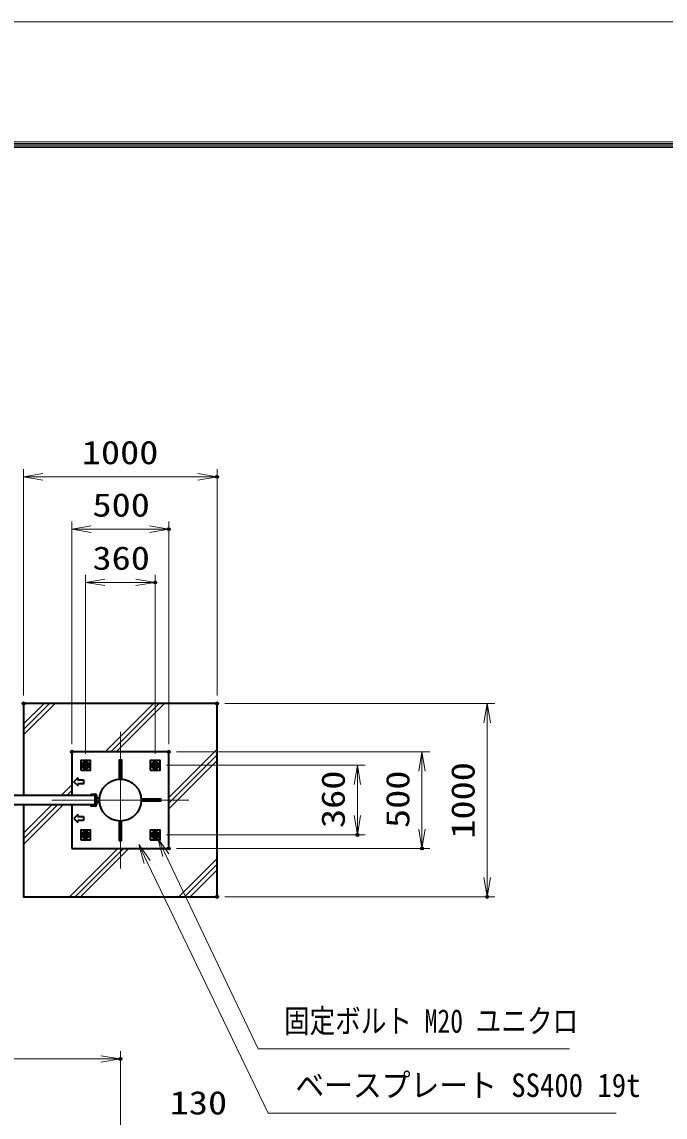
# Model space of a CAD drawing. Units: millimetres at full size. Extents: x -11880 to 11880, y -8400 to 8400.
# Drawn here: x 3367 to 6692, y 2740 to 8400 of the extents above; entities that cross this region are included whole.
import ezdxf
from ezdxf.enums import TextEntityAlignment as Align

# ---------------------------------------------------------------- set-up
doc = ezdxf.new("R2010")
doc.units = ezdxf.units.MM
doc.header["$LTSCALE"] = 30
doc.header["$PDMODE"] = 32
doc.header["$PDSIZE"] = 15
for name, pattern in [('DASHED', [7.5, 6, -1.5]), ('USER1', [18, 12, -1.5, 3, -1.5]), ('USER2', [9, 6, -0.75, 1.5, -0.75])]:
    doc.linetypes.add(name, pattern=pattern)
for name, color, linetype, lineweight in [('0-0_D-TTL', 7, 'Continuous', 18), ('0-1_外形線', 7, 'Continuous', 35), ('0-2_軸線', 200, 'USER1', 15), ('0-3_細線', 2, 'Continuous', 35), ('0-4_寸法線', 4, 'Continuous', 18), ('0-5_0', 7, 'Continuous', 18), ('0-7_隠れ線', 140, 'DASHED', 18), ('0-A_AM_0N', 7, 'Continuous', 50), ('0-B_AM_7N', 6, 'USER2', 18), ('1-2_AM_4N', 4, 'Continuous', 25), ('1-6_ハッチング', 253, 'Continuous', 13)]:
    doc.layers.add(name, color=color, linetype=linetype, lineweight=lineweight)
doc.layers.add('0-6_Defpoints', color=7, linetype='Continuous')
doc.styles.add('ＭＳ ゴシック', font='')
doc.styles.get('ＭＳ ゴシック').set_extended_font_data('MS Gothic')

# ---------------------------------------------------------------- blocks, each defined once
blk = doc.blocks.new('U50')
at = {"layer": '0-A_AM_0N'}
blk.add_lwpolyline([(28620495, 86407472.7), (28620945, 86407212.9), (28621395, 86407472.7), (28621395, 86407992.4), (28620945, 86408252.2), (28620495, 86407992.4)], close=True, dxfattribs=at)
for radius in [450, 259.4]:
    blk.add_circle((28620945, 86407732.5), radius, dxfattribs=at)
at = {"layer": '0-B_AM_7N'}
for p, q in [((28620373.4, 86407732.5), (28621516.6, 86407732.5)), ((28620945, 86408304.1), (28620945, 86407161))]:
    blk.add_line(p, q, dxfattribs=at)
at = {"layer": '1-2_AM_4N'}
blk.add_arc((28620945, 86407732.5), 300, 260, 170, dxfattribs=at)
blk = doc.blocks.new('U51')
at = {"layer": '0-A_AM_0N'}
blk.add_lwpolyline([(28631295, 86407472.7), (28631745, 86407212.9), (28632195, 86407472.7), (28632195, 86407992.4), (28631745, 86408252.2), (28631295, 86407992.4)], close=True, dxfattribs=at)
for radius in [450, 259.4]:
    blk.add_circle((28631745, 86407732.5), radius, dxfattribs=at)
at = {"layer": '0-B_AM_7N'}
for p, q in [((28631173.4, 86407732.5), (28632316.6, 86407732.5)), ((28631745, 86408304.1), (28631745, 86407161))]:
    blk.add_line(p, q, dxfattribs=at)
at = {"layer": '1-2_AM_4N'}
blk.add_arc((28631745, 86407732.5), 300, 260, 170, dxfattribs=at)
blk = doc.blocks.new('U52')
at = {"layer": '0-A_AM_0N'}
blk.add_lwpolyline([(28631295, 86396672.7), (28631745, 86396412.9), (28632195, 86396672.7), (28632195, 86397192.4), (28631745, 86397452.2), (28631295, 86397192.4)], close=True, dxfattribs=at)
for radius in [450, 259.4]:
    blk.add_circle((28631745, 86396932.5), radius, dxfattribs=at)
at = {"layer": '0-B_AM_7N'}
for p, q in [((28631173.4, 86396932.5), (28632316.6, 86396932.5)), ((28631745, 86397504.1), (28631745, 86396361))]:
    blk.add_line(p, q, dxfattribs=at)
at = {"layer": '1-2_AM_4N'}
blk.add_arc((28631745, 86396932.5), 300, 260, 170, dxfattribs=at)
blk = doc.blocks.new('U53')
at = {"layer": '0-A_AM_0N'}
blk.add_lwpolyline([(28620495, 86396672.7), (28620945, 86396412.9), (28621395, 86396672.7), (28621395, 86397192.4), (28620945, 86397452.2), (28620495, 86397192.4)], close=True, dxfattribs=at)
for radius in [450, 259.4]:
    blk.add_circle((28620945, 86396932.5), radius, dxfattribs=at)
at = {"layer": '0-B_AM_7N'}
for p, q in [((28620373.4, 86396932.5), (28621516.6, 86396932.5)), ((28620945, 86397504.1), (28620945, 86396361))]:
    blk.add_line(p, q, dxfattribs=at)
at = {"layer": '1-2_AM_4N'}
blk.add_arc((28620945, 86396932.5), 300, 260, 170, dxfattribs=at)
blk = doc.blocks.new('_Open')
at = {"layer": '0-5_0', "color": 4}
blk.add_line((-30, 5), (0, 0), dxfattribs=at)
blk.add_lwpolyline([(-30, -5), (0, 0), (-30, 0)], dxfattribs=at)
blk = doc.blocks.new('S36')
at = {"layer": '0-4_寸法線'}
for points in [[(28696013.9, 86363796.5), (28647721.1, 86363796.5), (28633399.5, 86393810.1), (28632107.6, 86396517.6)], [(28633850.8, 86394025.4), (28632107.6, 86396517.6), (28632948.3, 86393594.7)]]:
    blk.add_lwpolyline(points, dxfattribs=at)
at = {"layer": '0-4_寸法線', "color": 254, "style": 'ＭＳ ゴシック', "width": 0.8}
blk.add_text('固定ボルト M20 ユニクロ', height=3637, dxfattribs=at).set_placement((28651730.1, 86365197), align=Align.BOTTOM_LEFT)
blk = doc.blocks.new('S37')
at = {"layer": '0-4_寸法線'}
for points in [[(28703257.1, 86353839.4), (28649290.7, 86353839.4), (28630506.9, 86392746.4), (28629202.6, 86395448)], [(28630957.2, 86392963.7), (28629202.6, 86395448), (28630056.7, 86392529)]]:
    blk.add_lwpolyline(points, dxfattribs=at)
at = {"layer": '0-4_寸法線', "color": 254, "style": 'ＭＳ ゴシック', "width": 0.9}
blk.add_text('ベースプレート SS400 19t', height=3637, dxfattribs=at).set_placement((28653490.7, 86355239.9), align=Align.BOTTOM_LEFT)

msp = doc.modelspace()

# ---------------------------------------------------------------- linework, layer by layer
at = {"layer": '0-0_D-TTL'}
for points in [[(-11880.05, -8400.35), (11879.95, -8400.35), (11879.95, 8399.65), (-11880.05, 8399.65)], [(-11116.34, 7779.08), (11116.23, 7779.08), (11116.23, -7778.06), (-11116.34, -7778.06)], [(-11109.27, 7772.01), (11109.16, 7772.01), (11109.16, -7770.99), (-11109.27, -7770.99)], [(-11102.19, 7764.94), (11102.09, 7764.94), (11102.09, -7763.92), (-11102.19, -7763.92)], [(-11095.12, 7757.87), (11095.02, 7757.87), (11095.02, -7756.85), (-11095.12, -7756.85)], [(-11088.05, 7750.8), (11087.95, 7750.8), (11087.95, -7749.78), (-11088.05, -7749.78)]]:
    msp.add_lwpolyline(points, close=True, dxfattribs=at)
at = {"layer": '0-1_外形線'}
for p, q in [((3625.48, 4628.24), (3625.48, 4403.24)), ((4125.48, 4628.24), (3625.48, 4628.24)), ((4125.48, 4128.24), (4125.48, 4628.24)), ((3725.48, 4409.24), (3745.48, 4409.24)), ((3745.48, 4353.24), (3745.48, 4403.24)), ((3751.48, 4403.24), (3751.48, 4353.24)), ((3751.48, 4390.74), (3768.06, 4390.74)), ((3768.06, 4365.74), (3751.48, 4365.74)), ((3625.48, 4353.24), (3625.48, 4128.24)), ((3625.48, 4128.24), (4125.48, 4128.24))]:
    msp.add_line(p, q, dxfattribs=at)
for points in [[(3375.48, 4353.24), (3375.48, 3878.24), (4375.48, 3878.24), (4375.48, 4878.24), (3375.48, 4878.24), (3375.48, 4403.24)], [(3745.48, 4403.24), (3725.48, 4403.24), (3725.48, 4409.24)], [(3745.48, 4347.24), (3725.48, 4347.24), (3725.48, 4353.24), (3745.48, 4353.24)]]:
    msp.add_lwpolyline(points, dxfattribs=at)
for points in [[(3670.48, 4533.24), (3720.48, 4533.24), (3720.48, 4583.24), (3670.48, 4583.24)], [(4030.48, 4533.24), (4080.48, 4533.24), (4080.48, 4583.24), (4030.48, 4583.24)], [(1745.48, 4403.24), (3745.48, 4403.24), (3745.48, 4353.24), (1745.48, 4353.24)], [(3670.48, 4173.24), (3720.48, 4173.24), (3720.48, 4223.24), (3670.48, 4223.24)], [(4030.48, 4173.24), (4080.48, 4173.24), (4080.48, 4223.24), (4030.48, 4223.24)]]:
    msp.add_lwpolyline(points, close=True, dxfattribs=at)
msp.add_circle((3875.48, 4378.24), 108.15, dxfattribs=at)
for centre, start, end in [((3745.48, 4403.24), 0, 90), ((3745.48, 4353.24), 270, 0)]:
    msp.add_arc(centre, 6, start, end, dxfattribs=at)
at = {"layer": '0-2_軸線'}
for p, q in [((3875.48, 4378.24), (3875.48, 4731.79)), ((3875.48, 4378.24), (3521.93, 4378.24)), ((3745.48, 4378.24), (3905.98, 4378.24)), ((3875.48, 4378.24), (4229.04, 4378.24)), ((3875.48, 4378.24), (3875.48, 4024.68))]:
    msp.add_line(p, q, dxfattribs=at)
at = {"layer": '0-3_細線'}
for p, q in [((3869.48, 4586.14), (3869.48, 4486.22)), ((3751.48, 4394.74), (3755.48, 4390.74)), ((3755.48, 4365.74), (3751.48, 4361.74)), ((3655.48, 4303.24), (3635.48, 4283.24)), ((3655.48, 4303.24), (3655.48, 4293.24)), ((3635.48, 4283.24), (3655.48, 4263.24)), ((3655.48, 4293.24), (3685.48, 4293.24)), ((3685.48, 4273.24), (3655.48, 4273.24)), ((3655.48, 4263.24), (3655.48, 4273.24)), ((3685.48, 4293.24), (3685.48, 4273.24))]:
    msp.add_line(p, q, dxfattribs=at)
for points in [[(3869.48, 4586.14), (3881.48, 4586.14), (3881.48, 4486.39)], [(3655.48, 4493.24), (3635.48, 4473.24), (3655.48, 4453.24), (3655.48, 4463.24)], [(3655.48, 4493.24), (3655.48, 4483.24), (3685.48, 4483.24), (3685.48, 4463.24), (3655.48, 4463.24)], [(3983.47, 4384.24), (4083.38, 4384.24), (4083.38, 4372.24), (3983.47, 4372.24)], [(3869.48, 4270.25), (3869.48, 4170.34), (3881.48, 4170.34), (3881.48, 4270.09)]]:
    msp.add_lwpolyline(points, dxfattribs=at)
at = {"layer": '0-4_寸法線'}
for p, q in [((3375.48, 4918.24), (3375.48, 6089.17)), ((4375.48, 4918.24), (4375.48, 6089.17)), ((3375.48, 6049.17), (4375.48, 6049.17)), ((3625.48, 4668.24), (3625.48, 5818.24)), ((3625.48, 5778.24), (4125.48, 5778.24)), ((4125.48, 4668.24), (4125.48, 5818.24)), ((3695.48, 4617.29), (3695.48, 5543.32)), ((3695.48, 5503.32), (4055.48, 5503.32)), ((4055.48, 4617.29), (4055.48, 5543.32)), ((4415.48, 4878.24), (5811.82, 4878.24)), ((5771.82, 4878.24), (5771.82, 3878.24)), ((4165.48, 4628.24), (5474.69, 4628.24)), ((5434.69, 4628.24), (5434.69, 4128.24)), ((4114.54, 4558.24), (5140.83, 4558.24)), ((5100.83, 4558.24), (5100.83, 4198.24)), ((4114.54, 4198.24), (5140.83, 4198.24)), ((4165.48, 4128.24), (5474.69, 4128.24)), ((4415.48, 3878.24), (5811.82, 3878.24)), ((3875.48, 1164.92), (3875.48, 3080.92)), ((-399.52, 3040.92), (3875.48, 3040.92))]:
    msp.add_line(p, q, dxfattribs=at)
at = {"layer": '0-6_Defpoints'}
for p in [(4375.48, 6049.17), (4125.48, 5778.24), (4055.48, 5503.32), (3375.48, 4878.24), (4375.48, 4878.24), (4375.48, 4878.24), (3625.48, 4628.24), (3695.48, 4577.29), (4055.48, 4577.29), (4125.48, 4628.24), (4125.48, 4628.24), (4074.54, 4558.24), (4074.54, 4198.24), (5100.83, 4198.24), (4125.48, 4128.24), (5434.69, 4128.24), (4375.48, 3878.24), (5771.82, 3878.24), (3875.48, 3040.92)]:
    msp.add_point(p, dxfattribs=at)
at = {"layer": '0-7_隠れ線'}
for centre in [(3695.48, 4558.24), (4055.48, 4558.24), (3695.48, 4198.24), (4055.48, 4198.24)]:
    msp.add_circle(centre, 20, dxfattribs=at)
at = {"layer": '1-6_ハッチング'}
for p, q in [((3375.48, 4772.88), (3480.84, 4878.24)), ((3375.48, 4743.88), (3509.84, 4878.24)), ((3375.48, 4714.88), (3538.84, 4878.24)), ((3796.52, 4628.24), (4046.52, 4878.24)), ((3825.52, 4628.24), (4075.52, 4878.24)), ((3854.52, 4628.24), (4104.52, 4878.24)), ((4125.48, 4391.51), (4375.48, 4641.51)), ((4125.48, 4362.51), (4375.48, 4612.51)), ((4125.48, 4333.51), (4375.48, 4583.51)), ((3571.52, 4403.24), (3625.48, 4457.2)), ((3600.52, 4403.24), (3625.48, 4428.2)), ((3375.48, 4207.2), (3521.52, 4353.24)), ((3375.48, 4178.2), (3550.52, 4353.24)), ((3375.48, 4149.2), (3579.52, 4353.24)), ((3612.21, 3878.24), (3862.21, 4128.24)), ((3641.21, 3878.24), (3891.21, 4128.24)), ((3670.21, 3878.24), (3920.21, 4128.24)), ((4177.89, 3878.24), (4375.48, 4075.83)), ((4206.89, 3878.24), (4375.48, 4046.83)), ((4235.89, 3878.24), (4375.48, 4017.83))]:
    msp.add_line(p, q, dxfattribs=at)

# ---------------------------------------------------------------- block references
at = {"layer": '0-4_寸法線', "xscale": 3.333333, "yscale": 3.333333}
for p, rotation in [((3375.48, 6049.17), 180), ((3625.48, 5778.24), 180), ((3695.48, 5503.32), 180), ((5771.82, 4878.24), 90), ((5434.69, 4628.24), 90), ((5100.83, 4558.24), 90), ((5100.83, 4198.24), 270), ((5434.69, 4128.24), 270), ((5771.82, 3878.24), 270)]:
    msp.add_blockref('_Open', p, dxfattribs=dict(at, rotation=rotation))
at = {"layer": '0-4_寸法線'}
for name, p, xscale, yscale in [('_Open', (4375.48, 6049.17), 3.333333, 3.333333), ('_Open', (4125.48, 5778.24), 3.333333, 3.333333), ('_Open', (4055.48, 5503.32), 3.333333, 3.333333), ('S37', (-950336.02, -2875699.51), 0.03333333, 0.03333333), ('S36', (-950336.02, -2875699.51), 0.03333333, 0.03333333), ('_Open', (3875.48, 3040.92), 3.333333, 3.333333)]:
    msp.add_blockref(name, p, dxfattribs=dict(at, xscale=xscale, yscale=yscale))
at = {"layer": '0-A_AM_0N', "xscale": 0.03333333, "yscale": 0.03333333}
for name in ['U50', 'U51', 'U53', 'U52']:
    msp.add_blockref(name, (-950336.02, -2875699.51), dxfattribs=at)

# ---------------------------------------------------------------- texts
at = {"layer": '0-4_寸法線', "color": 254, "style": 'ＭＳ ゴシック', "width": 1.2}
for s, p in [('1000', (3676.28, 6077.86)), ('500', (3731.48, 5806.92)), ('360', (3731.48, 5532.01)), ('130', (4130.82, 2717.59))]:
    msp.add_text(s, height=121.2, dxfattribs=at).set_placement(p, align=Align.BOTTOM_LEFT)
for s, p in [('1000', (5743.14, 4179.04)), ('360', (5072.15, 4234.24)), ('500', (5406.01, 4234.24))]:
    msp.add_text(s, height=121.2, rotation=90, dxfattribs=at).set_placement(p, align=Align.BOTTOM_LEFT)

doc.saveas('drawing.dxf')
